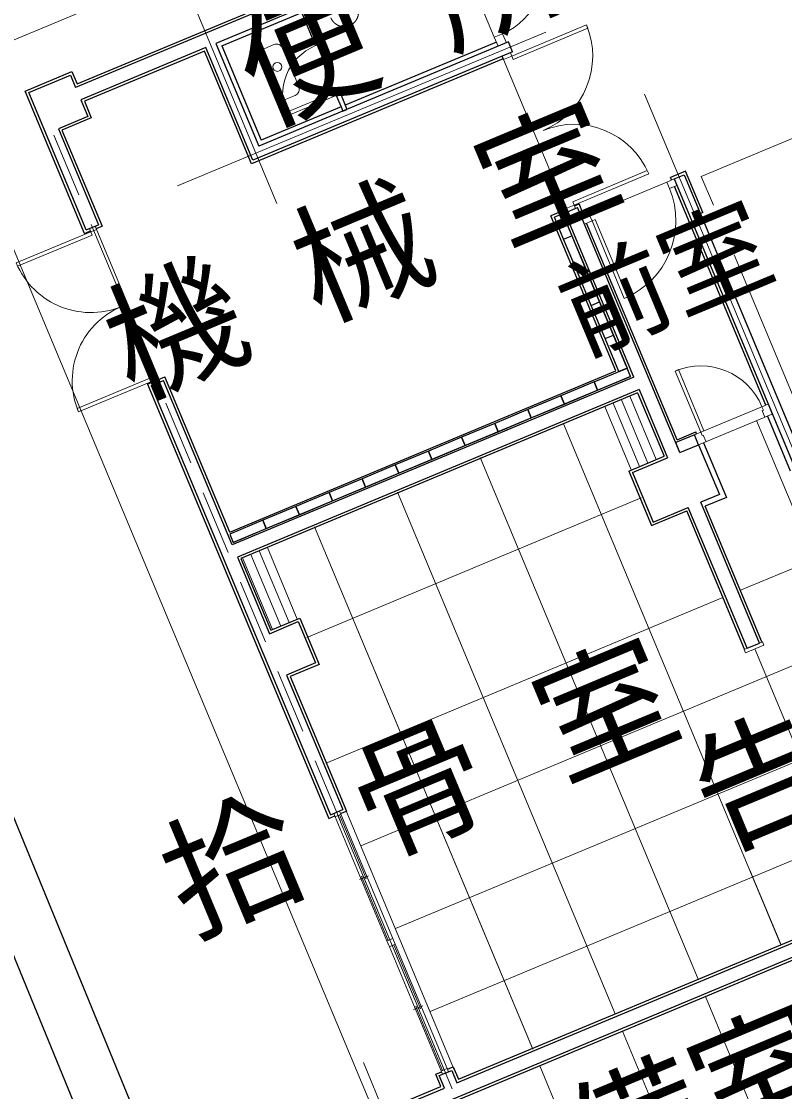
# Model space of a CAD drawing. Units: millimetres, scale not verified. Extents: x -31809 to 45902, y -57727 to 50868.
# Drawn here: x -18369 to -9866, y 23365 to 35294 of the extents above; entities that cross this region are included whole.
import ezdxf
from ezdxf.enums import TextEntityAlignment as Align

# ---------------------------------------------------------------- set-up
doc = ezdxf.new("R2010")
doc.units = ezdxf.units.MM
doc.header["$LTSCALE"] = 600
for name, pattern in [('CHAIN2', [12, 9, -1, 1, -1]), ('DASHED1', [1.8, 1.2, -0.6]), ('DASHED3', [4, 3, -1])]:
    doc.linetypes.add(name, pattern=pattern)
for name, color, linetype, lineweight in [('0-0', 7, 'Continuous', 25), ('0-1', 4, 'DASHED1', 9), ('3-1', 3, 'Continuous', 25)]:
    doc.layers.add(name, color=color, linetype=linetype, lineweight=lineweight)
doc.layers.add('3-A', color=4, linetype='Continuous')
doc.styles.add('ＭＳ 明朝', font='')
doc.styles.get('ＭＳ 明朝').set_extended_font_data('MS Mincho')

msp = doc.modelspace()

# ---------------------------------------------------------------- linework, layer by layer
at = {"layer": '0-0'}
msp.add_line((-19916.7, 28432.9), (-15911.7, 18672.5), dxfattribs=at)
msp.add_lwpolyline([(-23405.4, 33860.6), (-19222.4, 28282.7), (-15236.4, 18568.5)], dxfattribs=at)
at = {"layer": '0-1'}
msp.add_line((-8993, 12433.1), (-18103.4, 34253.8), dxfattribs=at)
at = {"layer": '3-1', "color": 4, "lineweight": 9}
for p, q in [((2684.6, 43913.7), (-19287.3, 34740.2)), ((-14432.8, 23112.9), (-19287.3, 34740.2)), ((-14587.2, 26104.4), (5520.6, 34499.6)), ((-14201.9, 25181.6), (5905.9, 33576.8)), ((-10358.5, 28953.5), (521.3, 33496)), ((-13816.7, 24258.8), (6291.2, 32654)), ((-12329.8, 30807.1), (-9906.4, 25002.7)), ((-10177.9, 30844.1), (-7581.1, 24624.4)), ((-13256.5, 30431.1), (-10829.2, 24617.4)), ((-15188.5, 28427), (-11465, 29981.6)), ((-14179.3, 30045.8), (-11752, 24232.2)), ((-15102.1, 29660.5), (-12671, 23837.7)), ((-15102.1, 29660.5), (-12674.8, 23846.9)), ((-14972.5, 27027.2), (-10552.3, 28872.6)), ((-10199.2, 28299.4), (-9074.2, 25604.9)), ((-14760.6, 26519.6), (-13542.5, 23602.2)), ((-10748.3, 24423.6), (-9785.1, 22116.6)), ((-11671.1, 24038.4), (-10707.9, 21731.4)), ((-12593.9, 23653.1), (-11630.7, 21346.1))]:
    msp.add_line(p, q, dxfattribs=at)
at = {"layer": '3-1', "color": 5, "linetype": 'CHAIN2', "lineweight": 9}
for p, q in [((-16706.7, 36099.3), (-15522.9, 33264.1)), ((-16631.2, 33459.7), (-12526, 35173.6)), ((-11426.8, 34484.2), (-9286.8, 29358.5)), ((-10253.9, 25835), (-9908.2, 25007)), ((-14559.6, 23689.3), (-11839.5, 17174.2))]:
    msp.add_line(p, q, dxfattribs=at)
at = {"layer": '3-1'}
for p, q in [((-17748.8, 34596.9), (-15136.8, 35687.4)), ((-16137.1, 35020.6), (-15246.6, 35392.3)), ((-16329.3, 34962), (-17667.9, 34403.1)), ((-15805.4, 33706.9), (-16329.3, 34962)), ((-16137.1, 35020.6), (-15697.9, 33968.6)), ((-15046.3, 35042.5), (-15092.5, 35023.2)), ((-13077.1, 35062.7), (-14761.2, 34359.6)), ((-13000, 34878.2), (-15805.4, 33706.9)), ((-12996.2, 34869), (-13011.6, 34905.9)), ((-18327.3, 34517.5), (-17806.4, 34735)), ((-17806.4, 34735), (-17748.8, 34596.9)), ((-17664.8, 32930.6), (-18327.3, 34517.5)), ((-14815.2, 34488.8), (-14861.3, 34469.5)), ((-17667.9, 34403.1), (-17590.7, 34218.2)), ((-14807.4, 34340.4), (-15697.9, 33968.6)), ((-14788.1, 34294.2), (-14741.9, 34313.5)), ((-17590.7, 34218.2), (-17917.8, 34081.7)), ((-17917.8, 34081.7), (-17471, 33011.5)), ((-10969.9, 33623.5), (-11136, 33554.1)), ((-11124.5, 33526.5), (-11136, 33554.1)), ((-10777.3, 33162.1), (-10969.9, 33623.5)), ((-10076.5, 31016.4), (-11093.6, 33452.6)), ((-12298.8, 33198.7), (-12469.6, 33127.4)), ((-12206.6, 33237.2), (-12155.8, 33258.4)), ((-12098, 33120), (-12155.8, 33258.4)), ((-10777.3, 33162.1), (-10805, 33150.5)), ((-12338, 33149.8), (-12430.3, 33111.3)), ((-12328.2, 32866.7), (-12430.3, 33111.3)), ((-12338, 33149.8), (-12235.9, 32905.3)), ((-11627.2, 31447.3), (-12338, 33149.8)), ((-11064.3, 30631.1), (-12071.8, 33044.2)), ((-17664.8, 32930.6), (-17600.2, 32957.6)), ((-17637.1, 32942.2), (-17600.2, 32957.6)), ((-17535.6, 32984.5), (-17471, 33011.5)), ((-12328.2, 32866.7), (-12235.9, 32905.3)), ((-12174.1, 32497.6), (-12328.2, 32866.7)), ((-12235.9, 32905.3), (-12081.8, 32536.2)), ((-12174.1, 32497.6), (-12081.8, 32536.2)), ((-12020, 32128.5), (-12174.1, 32497.6)), ((-12081.8, 32536.2), (-11927.7, 32167)), ((-12020, 32128.5), (-11927.7, 32167)), ((-11865.9, 31759.4), (-12020, 32128.5)), ((-11927.7, 32167), (-11773.6, 31797.9)), ((-11773.6, 31797.9), (-11619.5, 31428.8)), ((-11988.6, 31274.7), (-11619.5, 31428.8)), ((-11619.5, 31428.8), (-11711.8, 31390.3)), ((-11581, 31336.5), (-11619.5, 31428.8)), ((-16963.6, 31251.1), (-16769.8, 31332)), ((-16047.4, 29601.8), (-16769.8, 31332)), ((-11581, 31336.5), (-16010.4, 29487.2)), ((-11988.6, 31274.7), (-11950.1, 31182.4)), ((-11950.1, 31182.4), (-11581, 31336.5)), ((-16963.6, 31251.1), (-14942.8, 26411)), ((-11503.9, 31152), (-15924.1, 29306.5)), ((-11503.9, 31152), (-11209.2, 30446)), ((-10058, 30894.1), (-9803.7, 30285.1)), ((-10870.1, 30685.1), (-11077.7, 30598.4)), ((-11064.3, 30631.1), (-10856.7, 30717.8)), ((-10847, 30694.7), (-10856.7, 30717.8)), ((-11031.5, 30487.7), (-11077.7, 30598.4)), ((-10768.5, 30597.5), (-10514.2, 29988.4)), ((-11601.4, 30282.3), (-11209.2, 30446)), ((-11601.4, 30282.3), (-11347.1, 29673.2)), ((-10514.2, 29988.4), (-10749.5, 29890.2)), ((-11347.1, 29673.2), (-10954.9, 29837)), ((-10311.5, 28295.9), (-10954.9, 29837)), ((-10117.7, 28376.8), (-10749.5, 29890.2)), ((-15924.1, 29306.5), (-15590.9, 28508.3)), ((-15590.9, 28508.3), (-15267.9, 28643.1)), ((-15267.9, 28643.1), (-15052.1, 28126.3)), ((-15052.1, 28126.3), (-15375.1, 27991.5)), ((-15375.1, 27991.5), (-14749, 26491.9)), ((-14813.6, 26465), (-14749, 26491.9)), ((-14942.8, 26411), (-14878.2, 26438)), ((-13500.7, 23502.1), (-9080.5, 25347.5)), ((-8935, 25180.7), (-14158.1, 23000)), ((-13623.1, 23613.5), (-13558.5, 23640.5)), ((-13558.5, 23640.5), (-13500.7, 23502.1)), ((-13752.3, 23559.6), (-13687.7, 23586.5))]:
    msp.add_line(p, q, dxfattribs=at)
at = {"layer": '3-1', "color": 6, "lineweight": 18}
for p, q in [((-13377.6, 35782.5), (-13100.2, 35118.1)), ((-12996.2, 34869), (-12302.7, 33207.9)), ((-11395.3, 33630.1), (-12225.8, 33283.4)), ((-12210.4, 33246.4), (-11379.9, 33593.2)), ((-11379.9, 33593.2), (-11395.3, 33630.1)), ((-12042.6, 33143.1), (-11179.8, 33503.3)), ((-12225.8, 33283.4), (-12210.4, 33246.4)), ((-11651.6, 32206.5), (-12011.8, 33069.3)), ((-18426.9, 32601.6), (-17531.8, 32975.3)), ((-17611.8, 32985.3), (-17547.2, 33012.2)), ((-17547.2, 33012.2), (-16822.8, 31277.4)), ((-18411.5, 32564.7), (-17580.9, 32911.4)), ((-11614.7, 32221.9), (-11651.6, 32206.5)), ((-10480.3, 32061.5), (-10449.5, 31987.7)), ((-11509.3, 31632), (-11478.4, 31558.1)), ((-17748.8, 30977.5), (-16918.3, 31324.2)), ((-17733.4, 30940.6), (-16838.3, 31314.3)), ((-16887.4, 31250.4), (-16822.8, 31277.4)), ((-10048.8, 31028), (-10118, 30999.1)), ((-17733.4, 30940.6), (-17748.8, 30977.5)), ((-10823.9, 30574.4), (-10002.6, 30917.3)), ((-10118, 30999.1), (-10102.6, 30962.2)), ((-10870.1, 30685.1), (-10800.9, 30714)), ((-10800.9, 30714), (-10785.5, 30677.1)), ((-14296.4, 25044.6), (-14874.4, 26428.8)), ((-14264.1, 25058), (-14842.1, 26442.2)), ((-14231.9, 25071.5), (-14809.8, 26455.7)), ((-14502.4, 25771.3), (-14603.9, 25729)), ((-14579.3, 25760.9), (-14560.8, 25768.6)), ((-14282.6, 25050.3), (-14579.3, 25760.9)), ((-14282.6, 25050.3), (-14264.1, 25058)), ((-13691.6, 23595.8), (-14269.5, 24980)), ((-13659.3, 23609.3), (-14237.2, 24993.5)), ((-13627, 23622.7), (-14204.9, 25006.9)), ((-13897.5, 24322.5), (-13999, 24280.2)), ((-13974.4, 24312.1), (-13955.9, 24319.8)), ((-13677.7, 23601.5), (-13974.4, 24312.1)), ((-13677.7, 23601.5), (-13659.3, 23609.3))]:
    msp.add_line(p, q, dxfattribs=at)
at = {"layer": '3-1', "color": 7}
for p, q in [((-15152.9, 35648.2), (-17764.9, 34557.6)), ((-15095.1, 35509.8), (-16202.5, 35047.4)), ((-16313.2, 35001.2), (-17707.1, 34419.2)), ((-15789.2, 33746.2), (-16313.2, 35001.2)), ((-16202.5, 35047.4), (-15724.7, 33903.2)), ((-12896.3, 34954), (-15789.2, 33746.2)), ((-12942.5, 35064.8), (-15724.7, 33903.2)), ((-12896.3, 34954), (-12942.5, 35064.8)), ((-18288.1, 34501.4), (-17822.6, 34695.8)), ((-17822.6, 34695.8), (-17764.9, 34557.6)), ((-17648.7, 32969.9), (-18288.1, 34501.4)), ((-17707.1, 34419.2), (-17629.9, 34234.4)), ((-17629.9, 34234.4), (-17957, 34097.8)), ((-17957, 34097.8), (-17510.3, 33027.6)), ((-11096.8, 33538), (-10986, 33584.3)), ((-11096.8, 33538), (-9771.4, 30363.6)), ((-10986, 33584.3), (-9757, 30640.5)), ((-12310.4, 33161.4), (-12171.9, 33219.2)), ((-11545.6, 31329.6), (-12310.4, 33161.4)), ((-11031.5, 30487.7), (-12171.9, 33219.2)), ((-17648.7, 32969.9), (-17510.3, 33027.6)), ((-16924.4, 31235), (-16785.9, 31292.8)), ((-16021.2, 29461), (-16785.9, 31292.8)), ((-11545.6, 31329.6), (-16021.2, 29461)), ((-16924.4, 31235), (-14926.7, 26450.3)), ((-11487.8, 31191.2), (-15963.4, 29322.6)), ((-11487.8, 31191.2), (-11169.9, 30429.9)), ((-11031.5, 30487.7), (-10823.9, 30574.4)), ((-11031.5, 30487.7), (-10823.9, 30574.4)), ((-10823.9, 30574.4), (-10592.7, 30020.7)), ((-11562.1, 30266.1), (-11169.9, 30429.9)), ((-11562.1, 30266.1), (-11331, 29712.5)), ((-10592.7, 30020.7), (-10800.3, 29934)), ((-11331, 29712.5), (-10938.8, 29876.2)), ((-10283.8, 28307.4), (-10938.8, 29876.2)), ((-10145.4, 28365.2), (-10800.3, 29934)), ((-15963.4, 29322.6), (-15607, 28469)), ((-15607, 28469), (-15284, 28603.9)), ((-15284, 28603.9), (-15091.4, 28142.5)), ((-10283.8, 28307.4), (-10145.4, 28365.2)), ((-15091.4, 28142.5), (-15414.3, 28007.6)), ((-15414.3, 28007.6), (-14788.3, 26508.1)), ((-14926.7, 26450.3), (-14788.3, 26508.1)), ((-13516.8, 23462.8), (-9041.3, 25331.4)), ((-8845.1, 25250.8), (-14197.3, 23016.2))]:
    msp.add_line(p, q, dxfattribs=at)
at = {"layer": '3-1', "color": 2, "lineweight": 9}
for p, q in [((-15557.2, 35034.9), (-15666.1, 34989.5)), ((-15279.4, 34566.8), (-15457.8, 34994.1)), ((-15528.6, 34462.8), (-15707, 34890.1)), ((-15429.2, 34422), (-15320.3, 34467.4)), ((-11481.4, 30332.4), (-11776.1, 31038.3)), ((-11389.1, 30370.9), (-11683.9, 31076.8)), ((-11296.8, 30409.4), (-11591.6, 31115.4)), ((-11868.4, 30999.8), (-11573.7, 30293.8)), ((-15480.1, 28554.5), (-15813.4, 29352.7)), ((-15387.8, 28593), (-15721.1, 29391.2)), ((-15628.8, 29429.8), (-15295.6, 28631.5)), ((-15905.7, 29314.2), (-15572.4, 28516))]:
    msp.add_line(p, q, dxfattribs=at)
at = {"layer": '3-1'}
for points in [[(-15092.5, 35023.2), (-15246.6, 35392.3), (-15265.8, 35438.5)], [(-15046.3, 35042.5), (-15200.4, 35411.6), (-15219.7, 35457.7)], [(-14815.2, 34488.8), (-14761.2, 34359.6), (-14741.9, 34313.5)], [(-14861.3, 34469.5), (-14807.4, 34340.4), (-14788.1, 34294.2)], [(-16047.4, 29601.8), (-11747.2, 31397.2), (-12469.6, 33127.4)], [(-11711.8, 31390.3), (-11865.9, 31759.4), (-11773.6, 31797.9)], [(-11031.5, 30487.7), (-10823.9, 30574.4), (-10870.1, 30685.1)], [(-14432.8, 23112.9), (-13694.5, 23421.1), (-13752.3, 23559.6)]]:
    msp.add_lwpolyline(points, dxfattribs=at)
at = {"layer": '3-1', "color": 6, "lineweight": 18}
for points in [[(-12903.9, 34907.5), (-12073.4, 35254.2), (-12058, 35217.3), (-12888.5, 34870.6)], [(-13057.8, 35016.6), (-12965.6, 35055.1), (-13007.9, 35156.6), (-13100.2, 35118.1)], [(-14861.3, 34469.5), (-15415, 34238.4), (-15430.4, 34275.3), (-14876.7, 34506.5)], [(-11066, 33464.2), (-11149, 33429.5), (-11179.8, 33503.3), (-11096.8, 33538)], [(-12287.3, 33171), (-12195, 33209.5), (-12210.4, 33246.4), (-12302.7, 33207.9)], [(-12094.9, 33034.6), (-12011.8, 33069.3), (-12042.6, 33143.1), (-12125.7, 33108.4)], [(-10800.9, 30714), (-10764, 30729.4), (-11049.1, 31412.3), (-11086, 31396.9)], [(-10316.1, 28294), (-10113.1, 28378.7), (-10097.7, 28341.8), (-10300.7, 28257)], [(-14874.4, 26428.8), (-14809.8, 26455.7), (-14825.2, 26492.6), (-14889.8, 26465.7)], [(-14269.5, 24980), (-14204.9, 25006.9), (-14231.9, 25071.5), (-14296.4, 25044.6)], [(-13691.6, 23595.8), (-13627, 23622.7), (-13611.6, 23585.8), (-13676.1, 23558.9)]]:
    msp.add_lwpolyline(points, close=True, dxfattribs=at)
for points in [[(-13011.6, 34905.9), (-12919.3, 34944.4), (-12903.9, 34907.5), (-12996.2, 34869)], [(-12011.8, 33069.3), (-11974.9, 33084.7), (-11614.7, 32221.9)], [(-17611.8, 32985.3), (-17596.4, 32948.4), (-17580.9, 32911.4)], [(-16887.4, 31250.4), (-16902.9, 31287.3), (-16918.3, 31324.2)], [(-10754.7, 30603.3), (-10823.9, 30574.4), (-10870.1, 30685.1), (-10048.8, 31028)], [(-10071.8, 30888.4), (-10002.6, 30917.3), (-10048.8, 31028)], [(-10071.8, 30888.4), (-10085.6, 30882.6), (-10116.5, 30956.4), (-10102.6, 30962.2)], [(-10754.7, 30603.3), (-10740.8, 30609), (-10771.6, 30682.9), (-10785.5, 30677.1)], [(-14545.4, 25731.7), (-14526.9, 25739.4), (-14823.6, 26450), (-14842.1, 26442.2)], [(-13940.5, 24282.9), (-13922.1, 24290.6), (-14218.7, 25001.2), (-14237.2, 24993.5)]]:
    msp.add_lwpolyline(points, dxfattribs=at)
at = {"layer": '3-1', "color": 2, "linetype": 'DASHED3', "lineweight": 9}
msp.add_lwpolyline([(-8124.7, 31701.3), (-9735, 31029), (-10794.5, 33566.7), (-9184.2, 34239)], close=True, dxfattribs=at)
at = {"layer": '3-1'}
for points in [[(-12319.2, 31028.3), (-11950.1, 31182.4), (-11988.6, 31274.7), (-12357.7, 31120.6)], [(-12688.3, 30874.2), (-12319.2, 31028.3), (-12357.7, 31120.6), (-12726.9, 30966.5)], [(-13057.4, 30720.1), (-12688.3, 30874.2), (-12726.9, 30966.5), (-13096, 30812.4)], [(-13426.6, 30566), (-13057.4, 30720.1), (-13096, 30812.4), (-13465.1, 30658.2)], [(-13795.7, 30411.8), (-13426.6, 30566), (-13465.1, 30658.2), (-13834.2, 30504.1)], [(-14164.8, 30257.7), (-13795.7, 30411.8), (-13834.2, 30504.1), (-14203.3, 30350)], [(-14533.9, 30103.6), (-14164.8, 30257.7), (-14203.3, 30350), (-14572.5, 30195.9)], [(-14903, 29949.5), (-14533.9, 30103.6), (-14572.5, 30195.9), (-14941.6, 30041.8)], [(-15272.2, 29795.4), (-14903, 29949.5), (-14941.6, 30041.8), (-15310.7, 29887.7)], [(-15641.3, 29641.3), (-15272.2, 29795.4), (-15310.7, 29887.7), (-15679.8, 29733.6)], [(-16010.4, 29487.2), (-15641.3, 29641.3), (-15679.8, 29733.6), (-16048.9, 29579.5)]]:
    msp.add_lwpolyline(points, close=True, dxfattribs=at)
at = {"layer": '3-1', "color": 7}
for points in [[(-14393.5, 23096.8), (-13655.3, 23405), (-13713.1, 23543.4)], [(-13713.1, 23543.4), (-13574.6, 23601.2), (-13516.8, 23462.8)]]:
    msp.add_lwpolyline(points, dxfattribs=at)
at = {"layer": '3-1', "color": 2, "lineweight": 9}
msp.add_circle((-15517.7, 34787), 50, dxfattribs=at)
at = {"layer": '3-1', "color": 6, "lineweight": 18}
for centre, radius, start, end in [((-13285.3, 35821.1), 720, 292.661, 22.661), ((-12903.9, 34907.5), 900, 292.661, 22.661), ((-14861.3, 34469.5), 600, 112.661, 202.661), ((-12210.4, 33246.4), 900, 22.661, 112.661), ((-12011.8, 33069.3), 935, 292.661, 22.661), ((-17596.4, 32948.4), 900, 202.661, 294.88973), ((-16902.9, 31287.3), 900, 110.43563, 202.661), ((-10800.9, 30714), 740, 22.661, 112.661)]:
    msp.add_arc(centre, radius, start, end, dxfattribs=at)
at = {"layer": '3-1', "color": 2, "linetype": 'DASHED3', "lineweight": 9}
msp.add_arc((-14773.6, 35394.6), 160, 202.661, 22.661, dxfattribs=at)
at = {"layer": '3-1', "color": 2, "lineweight": 9}
for centre, start, end in [((-15636.9, 34919.3), 112.6612, 202.66085), ((-15528, 34964.8), 22.661, 112.6612), ((-15349.6, 34537.5), 292.66105, 22.661), ((-15458.5, 34492.1), 202.66085, 292.66105)]:
    msp.add_arc(centre, 76, start, end, dxfattribs=at)

# ---------------------------------------------------------------- texts
at = {"layer": '3-A', "style": 'ＭＳ 明朝'}
for s, height, p in [('便 所', 1100, (-15552, 33815.9)), ('機 械 室', 1100, (-17010.9, 30766.5)), ('前室', 879.8, (-12031.9, 31317.3)), ('告別炉前ホール\u30003室', 1100, (-10483.9, 25745.6)), ('拾 骨 室', 1100, (-16365.2, 24792)), ('拾骨準備室', 1100, (-16026.4, 20131.7))]:
    msp.add_text(s, height=height, rotation=22.661, dxfattribs=at).set_placement(p, align=Align.BOTTOM_LEFT)

doc.saveas('drawing.dxf')
